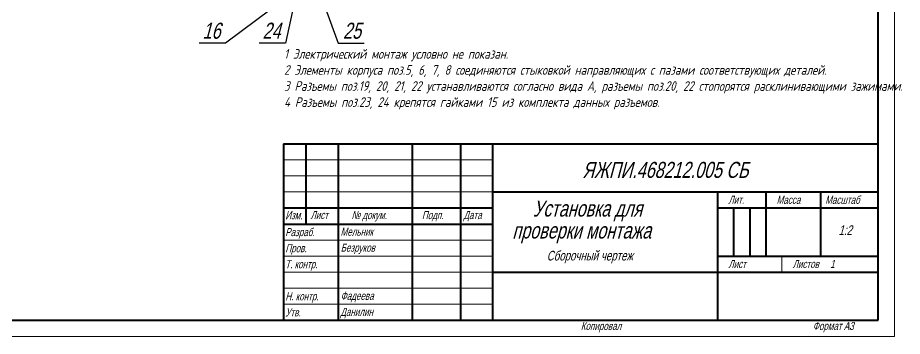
# Model space of a CAD drawing. Header units: millimetres. Extents: x 7140 to 8879, y -16257 to -5062.
# Drawn here: x 7286.9 to 7562.1, y -13523.2 to -13423.9 of the extents above; entities that cross this region are included whole.
import ezdxf

# ---------------------------------------------------------------- set-up
doc = ezdxf.new("R2010")
doc.units = ezdxf.units.MM
doc.layers.add('TONK', color=7, linetype='Continuous')
doc.layers.add('ОСЕВЫЕ', color=7, linetype='Continuous')
doc.layers.add('КА тонкая', color=7, linetype='Continuous', lineweight=15)
doc.styles.add('CLW', font='clw.shx', dxfattribs={"width": 0.75, "oblique": 15})
doc.styles.get("Standard").update_dxf_attribs({"font": 'ARIALN.TTF', "height": 3.4})
doc.styles.add('гост', font='GOST_1.TTF', dxfattribs={"oblique": 15, "height": 3})
doc.dimstyles.new('SLDDIMSTYLE0', dxfattribs={"dimtxt": 0.18, "dimasz": 3.5, "dimexe": 0, "dimexo": 0.0625, "dimgap": 0, "dimtad": 0, "dimtih": 1, "dimtoh": 1, "dimdec": 0, "dimrnd": 1e-09, "dimzin": 0, "dimdsep": 46, "dimtxsty": 'Standard', "dimblk1": 'NONE', "dimblk2": 'NONE', "dimsah": 1, "dimcen": 0.09, "dimadec": 0, "dimazin": 0, "dimtfac": 3.5, "dimtdec": 0, "dimtofl": 0, "dimtmove": 0, "dimatfit": 3, "dimldrblk": 'NONE', "dimfxl": 1, "dimfrac": 2, "dimtolj": 1, "dimtzin": 0, "dimarcsym": 0})

# ---------------------------------------------------------------- blocks, each defined once
blk = doc.blocks.new('_None')

msp = doc.modelspace()

# ---------------------------------------------------------------- linework, layer by layer
at = {"color": 7, "linetype": 'Continuous', "lineweight": 40}
for p, q in [((7554.585, -13518.1631), (7554.585, -13231.1631)), ((7369.585, -13463.1631), (7554.585, -13463.1631)), ((7369.585, -13463.1631), (7369.585, -13518.1631)), ((7376.585, -13488.1631), (7376.585, -13463.1631)), ((7386.585, -13463.1631), (7386.585, -13518.1631)), ((7409.585, -13463.1631), (7409.585, -13518.1631)), ((7424.585, -13463.1631), (7424.585, -13518.1631)), ((7434.585, -13463.1631), (7434.585, -13518.1631)), ((7434.585, -13478.1631), (7554.585, -13478.1631)), ((7504.585, -13478.1631), (7504.585, -13518.1631)), ((7519.585, -13478.1631), (7519.585, -13498.1631)), ((7536.585, -13478.1631), (7536.585, -13498.1631)), ((7369.585, -13483.1631), (7434.585, -13483.1631)), ((7504.585, -13483.1631), (7554.585, -13483.1631)), ((7509.585, -13483.1631), (7509.585, -13498.1631)), ((7514.585, -13483.1631), (7514.585, -13498.1631)), ((7369.585, -13488.1631), (7434.585, -13488.1631)), ((7504.585, -13498.1631), (7554.585, -13498.1631)), ((7434.585, -13503.1631), (7554.585, -13503.1631)), ((7159.585, -13518.1631), (7554.585, -13518.1631))]:
    msp.add_line(p, q, dxfattribs=at)
at = {"color": 7, "linetype": 'Continuous', "lineweight": 0}
for p, q in [((7369.585, -13468.1631), (7434.585, -13468.1631)), ((7369.585, -13473.1631), (7434.585, -13473.1631)), ((7369.585, -13478.1631), (7434.585, -13478.1631)), ((7369.585, -13493.1631), (7434.585, -13493.1631)), ((7369.585, -13498.1631), (7434.585, -13498.1631)), ((7369.585, -13503.1631), (7434.585, -13503.1631)), ((7369.585, -13508.1631), (7434.585, -13508.1631)), ((7369.585, -13513.1631), (7434.585, -13513.1631))]:
    msp.add_line(p, q, dxfattribs=at)
at = {"color": 7, "linetype": 'Continuous', "lineweight": 15}
msp.add_line((7524.585, -13498.1631), (7524.585, -13503.1631), dxfattribs=at)
at = {"layer": 'ОСЕВЫЕ', "lineweight": 0}
for p in [(7559.585, -13226.1631), (7139.585, -13523.1631)]:
    msp.add_line(p, (7559.585, -13523.1631), dxfattribs=at)

# ---------------------------------------------------------------- texts
at = {"color": 7, "linetype": 'Continuous', "lineweight": 0, "style": 'CLW'}
for s, insert, char_height, attachment_point in [('16', (7347.15544, -13425.43865), 5, 2), ('24', (7365.82709, -13425.43865), 5, 2), ('25', (7390.86214, -13425.43865), 5, 2), ('Изм.', (7370.12383, -13484.1608), 2.5, 1), ('Лист', (7377.9724, -13484.10725), 2.5, 1), ('№ докум.', (7390.70681, -13484.13165), 2.5, 1), ('Подп.', (7412.62494, -13484.13529), 2.5, 1), ('Дата', (7425.55793, -13484.12963), 2.5, 1), ('Разраб.', (7370.10077, -13489.43407), 2.5, 1), ('Мельник', (7387.30781, -13489.3245), 2.5, 1), ('Пров.', (7370.14165, -13494.46041), 2.5, 1), ('Безруков', (7387.35855, -13494.28875), 2.5, 1), ('Т. контр.', (7370.08718, -13499.46174), 2.5, 1), ('Н. контр.', (7370.14944, -13509.44488), 2.5, 1), ('Фадеева', (7387.32858, -13509.3046), 2.5, 1), ('Утв.', (7370.13564, -13514.46298), 2.5, 1), ('Данилин', (7387.27356, -13514.30438), 2.5, 1), ('Копировал', (7462.04503, -13518.69485), 2.5, 1), ('Формат А3', (7534.21964, -13518.67979), 2.5, 1)]:
    msp.add_mtext(s, dxfattribs=dict(at, insert=insert, char_height=char_height, attachment_point=attachment_point))
at = {"layer": 'TONK', "style": 'CLW', "oblique": 15, "width": 0.75}
for s, height, p in [('ЯЖПИ.468212.005 СБ', 5, (7462.53278, -13473.79391)), ('Установка для', 5, (7447.15925, -13485.83916)), ('Лит.', 2.5, (7507.9499, -13481.87175)), ('Масса', 2.5, (7522.9499, -13481.87175)), ('Масштаб', 2.5, (7538.07624, -13481.87175)), ('проверки монтажа', 5, (7440.74148, -13492.68311)), ('1:2', 3, (7542.21633, -13491.56396)), ('Сборочный чертеж', 3, (7451.43776, -13499.52706)), ('Лист', 2.5, (7507.9499, -13501.87175)), ('Листов     1', 2.5, (7527.9499, -13501.87175))]:
    msp.add_text(s, height=height, dxfattribs=at).set_placement(p)
at = {"layer": 'КА тонкая', "linetype": 'ByBlock', "ltscale": 20, "insert": (7369.73681, -13433.66743), "char_height": 3, "attachment_point": 1, "style": 'гост'}
msp.add_mtext_dynamic_manual_height_columns('1 Электрический монтаж условно не показан.\\P2 Элементы корпуса поз.5, 6, 7, 8 соединяются стыковкой направляющих с пазами соответствующих деталей.\\P3 Разъемы поз.19, 20, 21, 22 устанавливаются согласно вида А, разъемы поз.20, 22 стопорятся расклинивающими зажимами.\\P4 Разъемы поз.23, 24 крепятся гайками 15 из комплекта данных разъемов.', width=185, gutter_width=15, heights=[0], dxfattribs=at)

# ---------------------------------------------------------------- leaders
at = {"color": 7, "linetype": 'Continuous', "lineweight": 0, "has_arrowhead": 0}
for points in [[(7372.67361, -13415.9443), (7351.50512, -13431.78941), (7343.31281, -13431.78941)], [(7372.80705, -13419.92151), (7370.20334, -13431.78941), (7362.01103, -13431.78941)], [(7382.22473, -13419.86188), (7386.59979, -13431.78941), (7394.67375, -13431.78941)]]:
    msp.add_leader(points, dimstyle='SLDDIMSTYLE0', dxfattribs=at)

doc.saveas('drawing.dxf')
